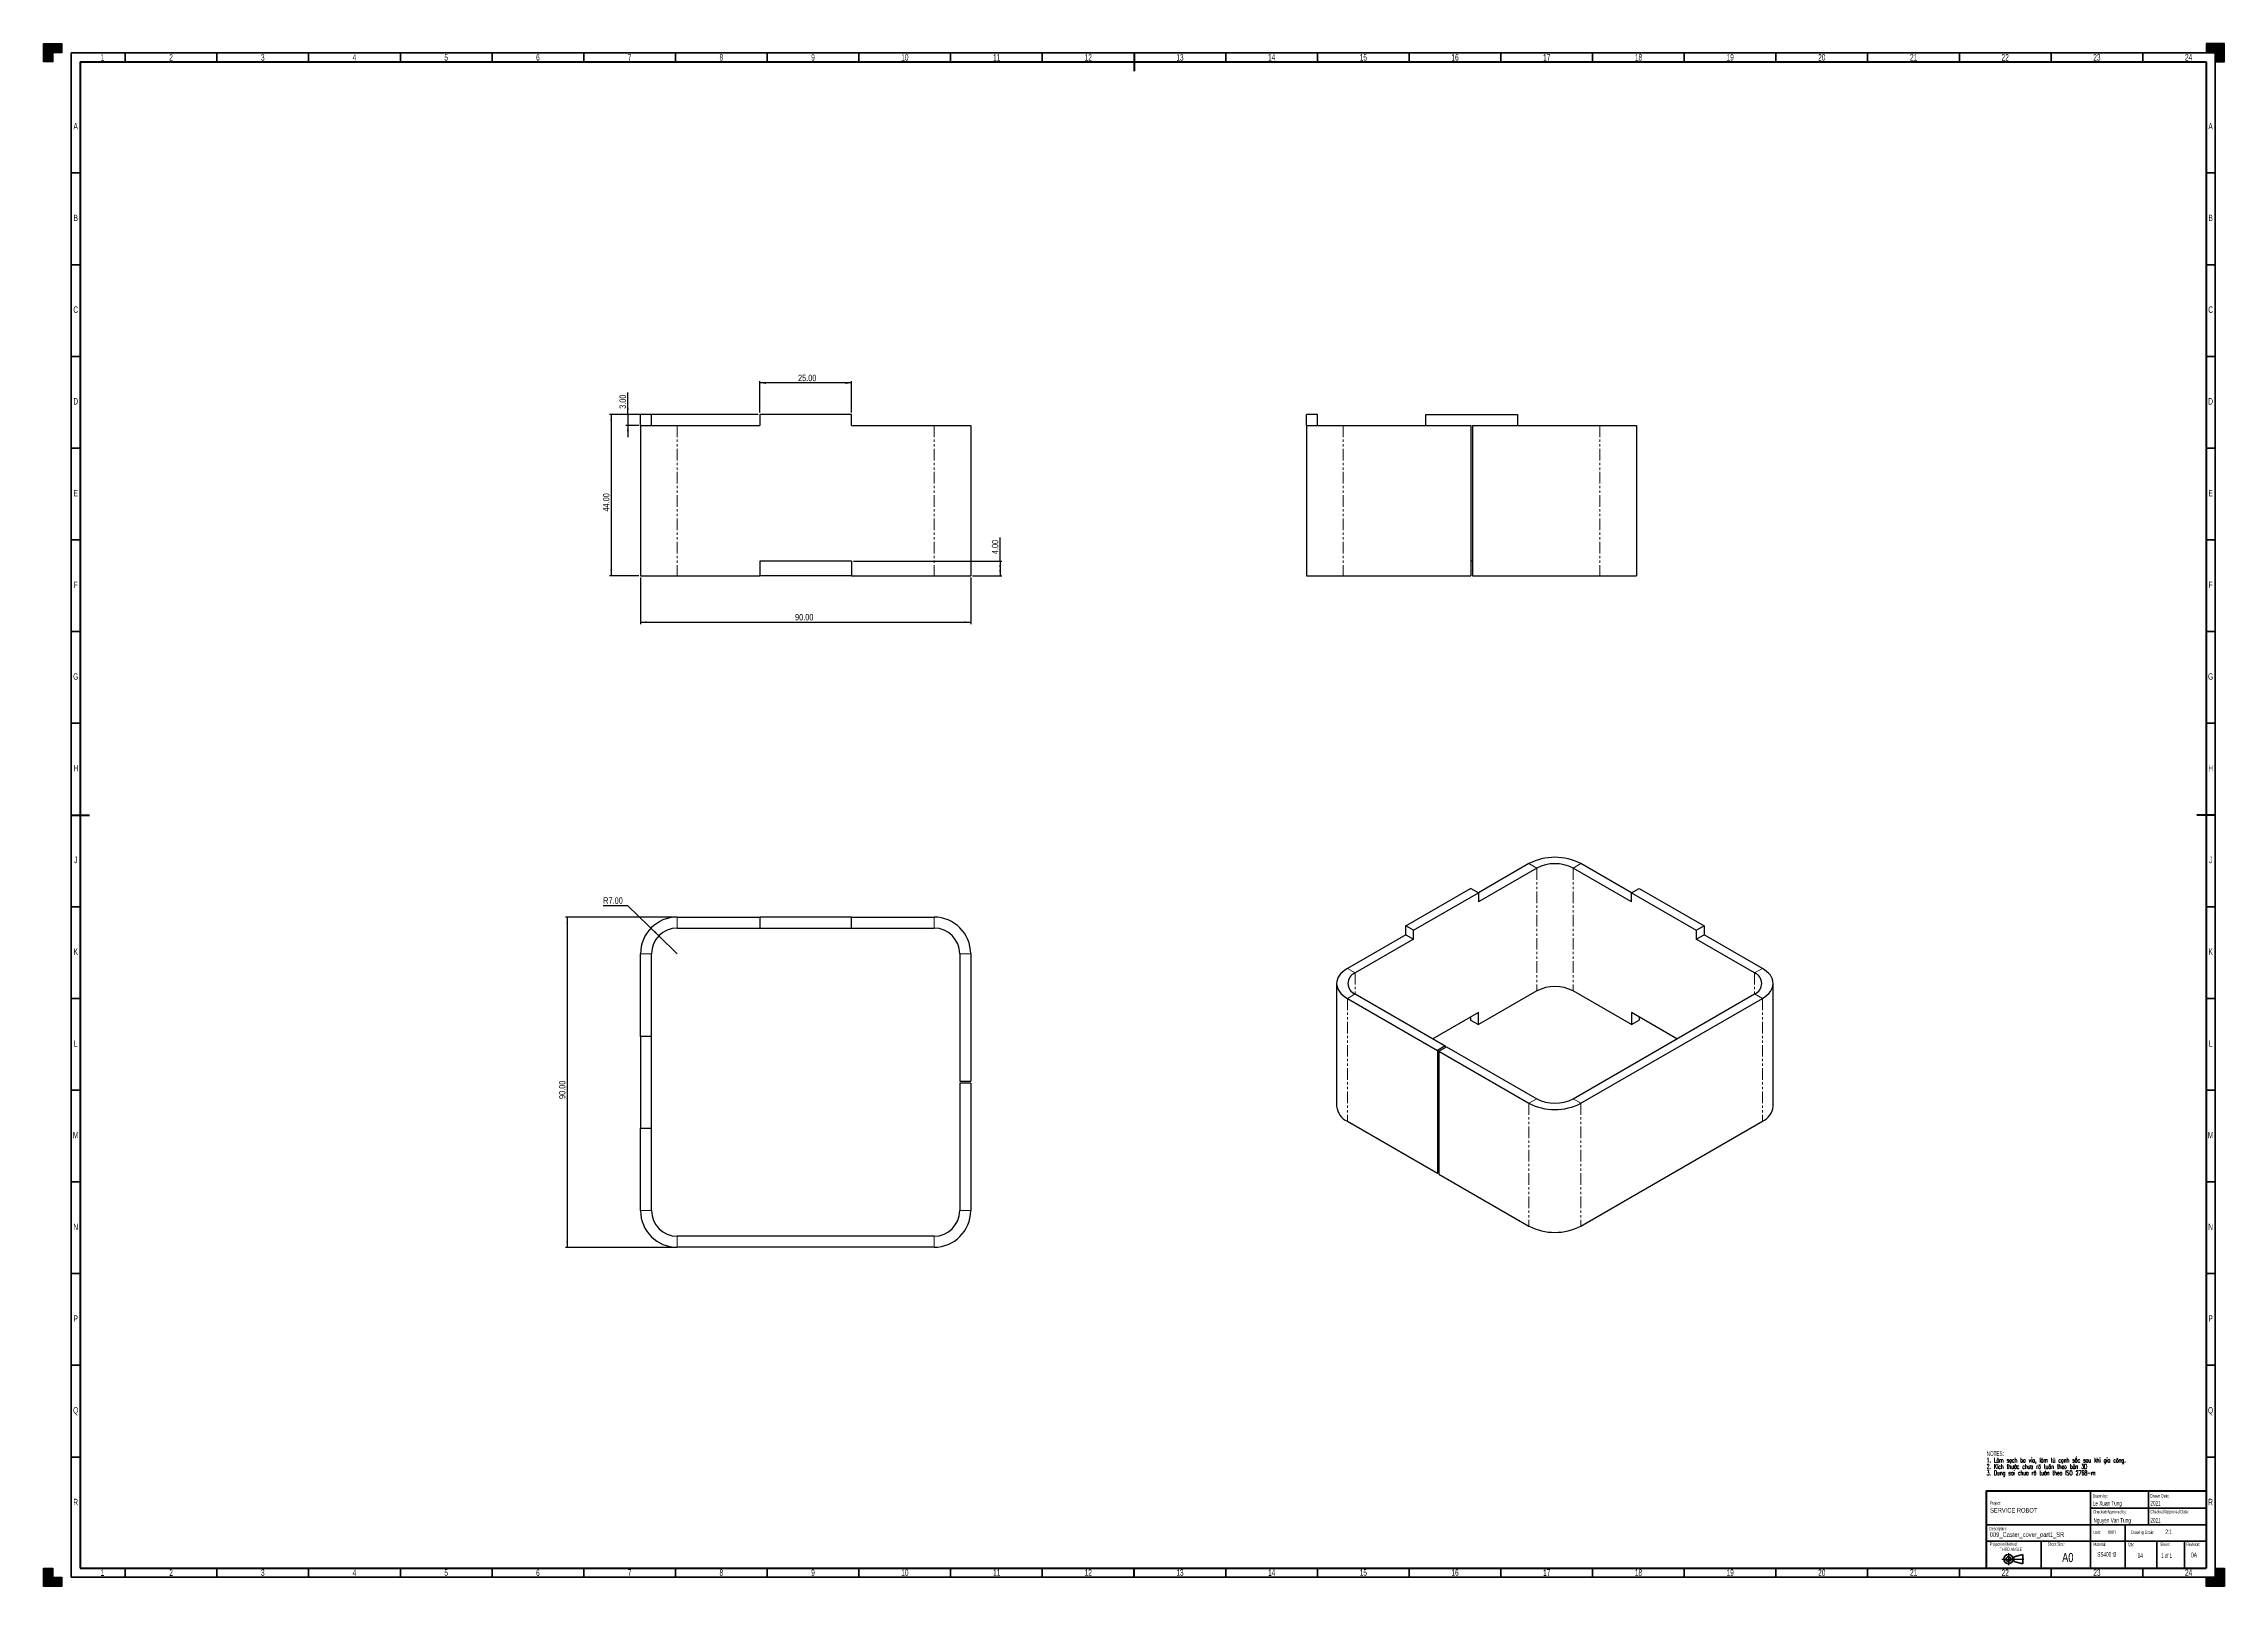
# Model space of a CAD drawing. Header units: millimetres. Extents: x 0 to 1189, y 0 to 841.
import ezdxf

# ---------------------------------------------------------------- set-up
doc = ezdxf.new("R2010")
doc.units = ezdxf.units.MM
doc.linetypes.add('PHANTOM', pattern=[12.7, 6.35, -1.27, 1.27, -1.27, 1.27, -1.27])
doc.layers.add('BORDER', color=7, linetype='Continuous')
doc.layers.add('TRIM', color=7, linetype='Continuous')
doc.styles.add('SLDTEXTSTYLE0', font='TXT', dxfattribs={"width": 0.605})
doc.styles.add('SLDTEXTSTYLE1', font='TXT', dxfattribs={"width": 0.57})
doc.styles.add('SLDTEXTSTYLE2', font='TXT', dxfattribs={"width": 0.75})
doc.styles.add('SLDTEXTSTYLE3', font='TXT', dxfattribs={"width": 0.605, "bigfont": 'bigfont'})
doc.dimstyles.new('SLDDIMSTYLE0', dxfattribs={"dimtxt": 3.5, "dimasz": 3.302, "dimexe": 0, "dimexo": 0.0625, "dimgap": 0.875, "dimtad": 1, "dimlfac": 0.5, "dimrnd": 1e-09, "dimzin": 4, "dimdsep": 46, "dimtxsty": 'SLDTEXTSTYLE2', "dimsah": 1, "dimcen": 0.09, "dimadec": 0, "dimazin": 1, "dimtfac": 1, "dimtofl": 0, "dimtmove": 0, "dimatfit": 3, "dimfxl": 1, "dimfrac": 2, "dimtolj": 1, "dimtzin": 12, "dimarcsym": 0})
doc.dimstyles.new('SLDDIMSTYLE1', dxfattribs={"dimtxt": 3.5, "dimasz": 3.302, "dimexe": 0, "dimexo": 0.0625, "dimgap": 0.875, "dimtad": 1, "dimlfac": 0.5, "dimrnd": 1e-09, "dimzin": 4, "dimdsep": 46, "dimtxsty": 'SLDTEXTSTYLE2', "dimsah": 1, "dimcen": 0.09, "dimadec": 0, "dimazin": 1, "dimtfac": 1, "dimtmove": 0, "dimatfit": 0, "dimfxl": 1, "dimfrac": 2, "dimtolj": 1, "dimtzin": 12, "dimarcsym": 0})
doc.dimstyles.new('SLDDIMSTYLE2', dxfattribs={"dimtxt": 3.5, "dimasz": 3.302, "dimexe": 0, "dimexo": 0.0625, "dimgap": 0.875, "dimtad": 0, "dimtih": 1, "dimtoh": 1, "dimlfac": 0.5, "dimrnd": 1e-09, "dimzin": 4, "dimdsep": 46, "dimtxsty": 'SLDTEXTSTYLE2', "dimsah": 1, "dimcen": 0, "dimadec": 0, "dimazin": 1, "dimtfac": 1, "dimtofl": 0, "dimtmove": 0, "dimatfit": 3, "dimfxl": 1, "dimfrac": 2, "dimtolj": 1, "dimtzin": 12, "dimarcsym": 0})

# ---------------------------------------------------------------- blocks, each defined once
blk = doc.blocks.new('SW_NOTE_0')
at = {"layer": 'BORDER', "color": 0, "char_height": 1.8, "attachment_point": 1, "style": 'SLDTEXTSTYLE0'}
for s, insert in [('Projection Method:', (0, 2.3)), ('THIRD ANGLE', (5.4, -0.5))]:
    blk.add_mtext(s, dxfattribs=dict(at, insert=insert))
blk = doc.blocks.new('SW_NOTE_1')
at = {"layer": 'BORDER', "color": 0, "char_height": 2.5, "attachment_point": 1}
for s, insert, style in [('NOTES:', (0, 3.2), 'SLDTEXTSTYLE0'), ('1. Làm sạch ba via, làm tù cạnh sắc sau khi gia công.', (0, -0.3), 'SLDTEXTSTYLE3'), ('2. Kích thước chưa rõ tuân theo bản 3D', (0, -3.8), 'SLDTEXTSTYLE3'), ('3. Dung sai chưa rõ tuân theo ISO 2768-m', (0, -7.3), 'SLDTEXTSTYLE3')]:
    blk.add_mtext(s, dxfattribs=dict(at, insert=insert, style=style))
blk = doc.blocks.new('_D')
at = {"layer": 'BORDER'}
for p, q in [((389.5, 638.9), (308.5, 638.9)), ((309.5, 638.9), (309.5, 550.9)), ((324.5, 550.9), (308.5, 550.9))]:
    blk.add_line(p, q, dxfattribs=at)
for points in [[(309.5, 638.9), (309, 635.6), (310, 635.6)], [(309.5, 550.9), (310, 554.2), (309, 554.2)]]:
    blk.add_solid(points, dxfattribs=at)
at = {"layer": 'BORDER', "insert": (305, 585.9), "char_height": 3.5, "attachment_point": 1, "rotation": 90, "style": 'SLDTEXTSTYLE2'}
blk.add_mtext('44.00', dxfattribs=at)
blk = doc.blocks.new('_D_1')
at = {"layer": 'BORDER'}
for p, q in [((325.5, 549.9), (325.5, 524.6)), ((505.5, 549.9), (505.5, 524.6)), ((325.5, 525.6), (505.5, 525.6))]:
    blk.add_line(p, q, dxfattribs=at)
for points in [[(325.5, 525.6), (328.8, 525.1), (328.8, 526.1)], [(505.5, 525.6), (502.2, 526.1), (502.2, 525.1)]]:
    blk.add_solid(points, dxfattribs=at)
at = {"layer": 'BORDER', "insert": (409.7, 530.1), "char_height": 3.5, "attachment_point": 1, "style": 'SLDTEXTSTYLE2'}
blk.add_mtext('90.00', dxfattribs=at)
blk = doc.blocks.new('_D_2')
at = {"layer": 'BORDER'}
for p, q in [((390.5, 639.9), (390.5, 657)), ((440.5, 656), (390.5, 656)), ((440.5, 639.9), (440.5, 657))]:
    blk.add_line(p, q, dxfattribs=at)
for points in [[(390.5, 656), (393.8, 655.5), (393.8, 656.5)], [(440.5, 656), (437.2, 656.5), (437.2, 655.5)]]:
    blk.add_solid(points, dxfattribs=at)
at = {"layer": 'BORDER', "insert": (411.3, 660.5), "char_height": 3.5, "attachment_point": 1, "style": 'SLDTEXTSTYLE2'}
blk.add_mtext('25.00', dxfattribs=at)
blk = doc.blocks.new('_D_3')
at = {"layer": 'BORDER'}
for p, q in [((318.5, 638.9), (318.5, 650.9)), ((389.5, 638.9), (317.5, 638.9)), ((324.5, 632.9), (317.5, 632.9)), ((318.5, 638.9), (318.5, 632.9)), ((318.5, 632.9), (318.5, 626.5))]:
    blk.add_line(p, q, dxfattribs=at)
for points in [[(318.5, 638.9), (319, 642.2), (318, 642.2)], [(318.5, 632.9), (318, 629.6), (319, 629.6)]]:
    blk.add_solid(points, dxfattribs=at)
at = {"layer": 'BORDER', "insert": (314, 641.9), "char_height": 3.5, "attachment_point": 1, "rotation": 90, "style": 'SLDTEXTSTYLE2'}
blk.add_mtext('3.00', dxfattribs=at)
blk = doc.blocks.new('_D_4')
at = {"layer": 'BORDER'}
for p, q in [((521.5, 558.9), (521.5, 571.8)), ((441.5, 558.9), (522.5, 558.9)), ((521.5, 558.9), (521.5, 550.9)), ((506.5, 550.9), (522.5, 550.9))]:
    blk.add_line(p, q, dxfattribs=at)
for points in [[(521.5, 558.9), (521, 555.6), (522, 555.6)], [(521.5, 550.9), (522, 554.2), (521, 554.2)]]:
    blk.add_solid(points, dxfattribs=at)
at = {"layer": 'BORDER', "insert": (517, 562.7), "char_height": 3.5, "attachment_point": 1, "rotation": 90, "style": 'SLDTEXTSTYLE2'}
blk.add_mtext('4.00', dxfattribs=at)
blk = doc.blocks.new('_D_5')
at = {"layer": 'BORDER'}
for p, q in [((344.5, 364.8), (284.5, 364.8)), ((285.5, 364.8), (285.5, 184.8)), ((344.5, 184.8), (284.5, 184.8))]:
    blk.add_line(p, q, dxfattribs=at)
for points in [[(285.5, 364.8), (285, 361.5), (286, 361.5)], [(285.5, 184.8), (286, 188.1), (285, 188.1)]]:
    blk.add_solid(points, dxfattribs=at)
at = {"layer": 'BORDER', "insert": (281, 265.7), "char_height": 3.5, "attachment_point": 1, "rotation": 90, "style": 'SLDTEXTSTYLE2'}
blk.add_mtext('90.00', dxfattribs=at)
blk = doc.blocks.new('_D_6')
at = {"layer": 'BORDER'}
for p, q in [((318.6, 371), (305.1, 371)), ((335.4, 354.6), (318.6, 371)), ((345.5, 344.8), (335.4, 354.6))]:
    blk.add_line(p, q, dxfattribs=at)
blk.add_solid([(335.4, 354.6), (333.4, 357.3), (332.7, 356.6)], dxfattribs=at)
at = {"layer": 'BORDER', "insert": (305.1, 375.6), "char_height": 3.5, "attachment_point": 1, "style": 'SLDTEXTSTYLE2'}
blk.add_mtext('R7.00', dxfattribs=at)

msp = doc.modelspace()

# ---------------------------------------------------------------- hatches: boundary and pattern name
at = {"layer": 'TRIM'}
for points in [[(0, 831), (5, 831), (5, 836), (10, 836), (10, 841), (0, 841)], [(1184, 836), (1184, 831), (1189, 831), (1189, 841), (1179, 841), (1179, 836)], [(10, 0), (10, 5), (5, 5), (5, 10), (0, 10), (0, 0)], [(1189, 10), (1184, 10), (1184, 5), (1179, 5), (1179, 0), (1189, 0)]]:
    msp.add_hatch(color=256, dxfattribs=at).paths.add_polyline_path(points, flags=0)

# ---------------------------------------------------------------- linework, layer by layer
at = {"color": 7, "linetype": 'Continuous', "lineweight": 25}
for p, q in [((331.465, 638.881), (325.465, 638.881)), ((325.465, 632.881), (325.465, 638.881)), ((325.465, 632.881), (325.465, 550.881)), ((325.465, 632.881), (345.465, 632.881)), ((331.465, 632.881), (331.465, 638.881)), ((345.465, 632.881), (390.465, 632.881)), ((440.465, 638.881), (390.465, 638.881)), ((390.465, 638.881), (390.465, 632.881)), ((440.465, 632.881), (440.465, 638.881)), ((440.465, 632.881), (485.465, 632.881)), ((485.465, 632.881), (505.465, 632.881)), ((505.465, 632.881), (505.465, 550.881)), ((694.562, 638.881), (688.562, 638.881)), ((688.562, 632.881), (688.562, 638.881)), ((688.562, 632.881), (688.562, 550.881)), ((688.562, 632.881), (708.562, 632.881)), ((694.562, 632.881), (694.562, 638.881)), ((708.562, 632.881), (778.062, 632.881)), ((753.562, 632.881), (753.562, 638.881)), ((753.562, 638.881), (803.562, 638.881)), ((778.062, 632.881), (778.062, 550.881)), ((779.062, 632.881), (779.062, 550.881)), ((779.062, 632.881), (848.562, 632.881)), ((803.562, 638.881), (803.562, 632.881)), ((848.562, 632.881), (868.562, 632.881)), ((868.562, 632.881), (868.562, 550.881)), ((440.465, 558.881), (390.465, 558.881)), ((390.465, 558.881), (390.465, 550.881)), ((440.465, 558.881), (440.465, 550.881)), ((779.062, 558.881), (778.062, 558.881)), ((325.465, 550.881), (345.465, 550.881)), ((345.465, 550.881), (390.465, 550.881)), ((440.465, 550.881), (390.465, 550.881)), ((440.465, 550.881), (485.465, 550.881)), ((485.465, 550.881), (505.465, 550.881)), ((688.562, 550.881), (708.562, 550.881)), ((708.562, 550.881), (778.062, 550.881)), ((779.062, 550.881), (848.562, 550.881)), ((848.562, 550.881), (868.562, 550.881)), ((809.832, 393.993), (782.255, 378.073)), ((865.693, 378.073), (838.116, 393.993)), ((742.657, 360.113), (778.012, 380.523)), ((782.255, 378.074), (778.012, 380.523)), ((814.074, 391.544), (782.255, 373.174)), ((865.693, 373.174), (833.873, 391.544)), ((865.693, 378.074), (869.936, 380.523)), ((869.936, 380.523), (905.291, 360.113)), ((746.899, 357.663), (782.255, 378.074)), ((782.255, 378.074), (782.255, 373.174)), ((865.693, 373.174), (865.693, 378.074)), ((865.693, 378.074), (901.048, 357.663)), ((345.465, 364.834), (390.465, 364.834)), ((345.465, 358.834), (390.465, 358.834)), ((390.465, 364.834), (390.465, 358.834)), ((440.465, 364.834), (390.465, 364.834)), ((390.465, 358.834), (440.465, 358.834)), ((440.465, 364.834), (485.465, 364.834)), ((440.465, 358.834), (440.465, 364.834)), ((440.465, 358.834), (485.465, 358.834)), ((746.899, 357.663), (742.657, 360.113)), ((742.657, 355.213), (742.657, 360.113)), ((746.899, 352.764), (746.899, 357.663)), ((901.048, 357.663), (905.291, 360.113)), ((901.048, 357.663), (901.048, 352.764)), ((905.291, 360.113), (905.291, 355.213)), ((325.465, 299.834), (325.465, 344.834)), ((331.465, 299.834), (331.465, 344.834)), ((499.465, 344.834), (499.465, 275.334)), ((505.465, 344.834), (505.465, 275.334)), ((742.657, 355.213), (710.837, 336.844)), ((746.899, 352.764), (715.079, 334.395)), ((742.657, 355.213), (746.899, 352.764)), ((901.048, 352.764), (905.291, 355.213)), ((932.868, 334.395), (901.048, 352.764)), ((937.111, 336.844), (905.291, 355.213)), ((704.979, 328.68), (704.979, 261.724)), ((715.079, 322.965), (764.223, 294.595)), ((814.074, 324.587), (782.255, 306.218)), ((865.693, 306.218), (833.873, 324.587)), ((833.873, 265.817), (932.868, 322.965)), ((942.969, 261.724), (942.969, 328.68)), ((710.837, 320.516), (759.981, 292.146)), ((782.255, 312.75), (757.514, 298.468)), ((778.012, 310.301), (778.012, 308.667)), ((782.255, 306.218), (782.255, 312.75)), ((838.116, 263.368), (937.111, 320.516)), ((890.433, 298.468), (865.693, 312.75)), ((865.693, 312.75), (865.693, 306.218)), ((869.936, 310.301), (869.936, 308.667)), ((331.465, 299.834), (325.465, 299.834)), ((325.465, 299.834), (325.465, 249.834)), ((331.465, 249.834), (331.465, 299.834)), ((778.012, 308.667), (782.255, 306.218)), ((865.693, 306.218), (869.936, 308.667)), ((764.223, 294.595), (759.981, 292.146)), ((759.981, 292.146), (759.981, 225.19)), ((760.688, 291.738), (764.93, 294.187)), ((760.688, 291.738), (809.832, 263.368)), ((760.688, 291.738), (760.688, 224.781)), ((764.223, 294.595), (764.223, 293.779)), ((764.93, 294.187), (814.074, 265.817)), ((499.465, 275.334), (505.465, 275.334)), ((505.465, 274.334), (499.465, 274.334)), ((499.465, 274.334), (499.465, 204.834)), ((505.465, 274.334), (505.465, 204.834)), ((325.465, 204.834), (325.465, 249.834)), ((325.465, 249.834), (331.465, 249.834)), ((331.465, 204.834), (331.465, 249.834)), ((710.837, 253.56), (759.981, 225.19)), ((838.116, 196.411), (937.111, 253.56)), ((760.688, 225.598), (759.981, 225.19)), ((760.688, 224.781), (809.832, 196.411)), ((485.465, 190.834), (345.465, 190.834)), ((485.465, 184.834), (345.465, 184.834))]:
    msp.add_line(p, q, dxfattribs=at)
at = {"color": 8, "linetype": 'PHANTOM', "lineweight": 18}
for p, q in [((345.465, 632.881), (345.465, 550.881)), ((485.465, 632.881), (485.465, 550.881)), ((708.562, 632.881), (708.562, 550.881)), ((848.562, 632.881), (848.562, 550.881)), ((814.074, 391.544), (809.832, 393.993)), ((838.116, 393.993), (833.873, 391.544)), ((814.074, 391.544), (814.074, 324.587)), ((833.873, 391.544), (833.873, 324.587)), ((345.465, 364.834), (345.465, 358.834)), ((485.465, 358.834), (485.465, 364.834)), ((331.465, 344.834), (325.465, 344.834)), ((505.465, 344.834), (499.465, 344.834)), ((710.837, 336.844), (715.079, 334.395)), ((715.079, 334.395), (715.079, 322.965)), ((932.868, 334.395), (937.111, 336.844)), ((932.868, 334.395), (932.868, 322.965)), ((715.079, 322.965), (710.837, 320.516)), ((937.111, 320.516), (932.868, 322.965)), ((710.837, 320.516), (710.837, 253.56)), ((937.111, 320.516), (937.111, 253.56)), ((809.832, 263.368), (814.074, 265.817)), ((809.832, 263.368), (809.832, 196.411)), ((833.873, 265.817), (838.116, 263.368)), ((838.116, 263.368), (838.116, 196.411)), ((325.465, 204.834), (331.465, 204.834)), ((499.465, 204.834), (505.465, 204.834)), ((345.465, 190.834), (345.465, 184.834)), ((485.465, 184.834), (485.465, 190.834))]:
    msp.add_line(p, q, dxfattribs=at)
at = {"color": 7, "linetype": 'Continuous', "lineweight": 25, "flags": 128}
for points in [[(710.837, 336.844), (709.519, 336.005), (708.349, 335.095), (707.34, 334.123), (706.501, 333.099), (705.84, 332.032), (705.363, 330.933), (705.075, 329.812), (704.979, 328.68), (705.075, 327.549), (705.363, 326.428), (705.84, 325.329), (706.501, 324.262), (707.34, 323.238), (708.349, 322.266), (709.519, 321.356), (710.837, 320.516)], [(937.111, 320.516), (938.429, 321.356), (939.598, 322.266), (940.607, 323.238), (941.446, 324.262), (942.108, 325.329), (942.584, 326.428), (942.872, 327.549), (942.969, 328.68), (942.872, 329.812), (942.584, 330.933), (942.108, 332.032), (941.446, 333.099), (940.607, 334.123), (939.598, 335.095), (938.429, 336.005), (937.111, 336.844)]]:
    msp.add_lwpolyline(points, dxfattribs=at)
at = {"color": 7, "linetype": 'Continuous', "lineweight": 25}
for centre, radius, start, end in [((823.974, 366.699), 30.74, 62.609672, 117.390328), ((823.974, 372.507), 21.457, 62.524312, 117.475688), ((345.465, 344.834), 20, 90, 180), ((345.465, 344.834), 14, 90, 180), ((485.465, 344.834), 20, 0, 90), ((485.465, 344.834), 14, 0, 90), ((717.288, 328.68), 6.127, 111.134123, 248.865877), ((930.659, 328.68), 6.127, 291.134123, 68.865877), ((823.974, 305.551), 21.457, 62.524312, 117.475688), ((714.988, 262.722), 10.059, 185.694799, 245.625342), ((823.974, 290.662), 30.74, 242.609672, 297.390328), ((823.974, 284.853), 21.457, 242.524312, 297.475688), ((932.96, 262.722), 10.059, 294.374658, 354.305201), ((345.465, 204.834), 20, 180, 270), ((345.465, 204.834), 14, 180, 270), ((485.465, 204.834), 20, 270, 0), ((485.465, 204.834), 14, 270, 0), ((823.974, 223.705), 30.74, 242.609672, 297.390328)]:
    msp.add_arc(centre, radius, start, end, dxfattribs=at)
at = {"layer": 'BORDER', "lineweight": 35}
for p, q in [((15, 836), (1184, 836)), ((15, 836), (15, 5)), ((44.5, 836), (44.5, 831)), ((94.5, 836), (94.5, 831)), ((144.5, 836), (144.5, 831)), ((194.5, 836), (194.5, 831)), ((244.5, 836), (244.5, 831)), ((294.5, 836), (294.5, 831)), ((344.5, 836), (344.5, 831)), ((394.5, 836), (394.5, 831)), ((444.5, 836), (444.5, 831)), ((494.5, 836), (494.5, 831)), ((544.5, 836), (544.5, 831)), ((644.5, 836), (644.5, 831)), ((694.5, 836), (694.5, 831)), ((744.5, 836), (744.5, 831)), ((794.5, 836), (794.5, 831)), ((844.5, 836), (844.5, 831)), ((894.5, 836), (894.5, 831)), ((944.5, 836), (944.5, 831)), ((994.5, 836), (994.5, 831)), ((1044.5, 836), (1044.5, 831)), ((1094.5, 836), (1094.5, 831)), ((1144.5, 836), (1144.5, 831)), ((1184, 836), (1184, 5)), ((15, 770.5), (20, 770.5)), ((1179, 770.5), (1184, 770.5)), ((15, 720.5), (20, 720.5)), ((1179, 720.5), (1184, 720.5)), ((15, 670.5), (20, 670.5)), ((1179, 670.5), (1184, 670.5)), ((15, 620.5), (20, 620.5)), ((1179, 620.5), (1184, 620.5)), ((15, 570.5), (20, 570.5)), ((1179, 570.5), (1184, 570.5)), ((15, 520.5), (20, 520.5)), ((1179, 520.5), (1184, 520.5)), ((15, 470.5), (20, 470.5)), ((1179, 470.5), (1184, 470.5)), ((15, 370.5), (20, 370.5)), ((1179, 370.5), (1184, 370.5)), ((15, 320.5), (20, 320.5)), ((1179, 320.5), (1184, 320.5)), ((15, 270.5), (20, 270.5)), ((1179, 270.5), (1184, 270.5)), ((15, 220.5), (20, 220.5)), ((1179, 220.5), (1184, 220.5)), ((15, 170.5), (20, 170.5)), ((1179, 170.5), (1184, 170.5)), ((15, 120.5), (20, 120.5)), ((1179, 120.5), (1184, 120.5)), ((15, 70.5), (20, 70.5)), ((1179, 70.5), (1184, 70.5)), ((1116.054, 52), (1116.054, 10)), ((1147.57, 52), (1147.57, 33.57)), ((1179, 42.57), (1116.054, 42.57)), ((1089.036, 24.57), (1059, 24.57)), ((1116.054, 33.57), (1059.036, 33.57)), ((1116.054, 24.57), (1089.036, 24.57)), ((1089.036, 24.57), (1089.036, 10)), ((1179.086, 33.57), (1116.054, 33.57)), ((15, 5), (1184, 5)), ((44.5, 10), (44.5, 5)), ((94.5, 10), (94.5, 5)), ((144.5, 10), (144.5, 5)), ((194.5, 10), (194.5, 5)), ((244.5, 10), (244.5, 5)), ((294.5, 10), (294.5, 5)), ((344.5, 10), (344.5, 5)), ((394.5, 10), (394.5, 5)), ((444.5, 10), (444.5, 5)), ((494.5, 10), (494.5, 5)), ((544.5, 10), (544.5, 5)), ((644.5, 10), (644.5, 5)), ((694.5, 10), (694.5, 5)), ((744.5, 10), (744.5, 5)), ((794.5, 10), (794.5, 5)), ((844.5, 10), (844.5, 5)), ((894.5, 10), (894.5, 5)), ((944.5, 10), (944.5, 5)), ((994.5, 10), (994.5, 5)), ((1044.5, 10), (1044.5, 5)), ((1094.538, 10), (1094.475, 5)), ((1144.5, 10), (1144.5, 5))]:
    msp.add_line(p, q, dxfattribs=at)
at = {"layer": 'BORDER', "lineweight": 50}
for p, q in [((594.5, 836), (594.5, 826)), ((20, 831), (1179, 831)), ((1179, 831), (1179, 10)), ((15, 420.5), (25, 420.5)), ((1184, 420.5), (1174, 420.5)), ((594.5, 5), (594.5, 10))]:
    msp.add_line(p, q, dxfattribs=at)
at = {"layer": 'BORDER', "lineweight": 70}
for p, q in [((20, 831), (20, 10)), ((1059.036, 52), (1179.036, 52)), ((20, 10), (1179, 10))]:
    msp.add_line(p, q, dxfattribs=at)
at = {"layer": 'BORDER', "linetype": 'Continuous', "lineweight": 70}
msp.add_line((1059.036, 52), (1059.036, 10), dxfattribs=at)
at = {"layer": 'BORDER', "linetype": 'Continuous', "lineweight": 35}
for p, q in [((1179, 24.57), (1116.054, 24.57)), ((1134.981, 10), (1134.981, 33.57)), ((1152.2, 10), (1152.2, 24.57)), ((1167.2, 10), (1167.2, 24.57)), ((1079.156, 17.366), (1074.156, 16.116)), ((1074.156, 16.116), (1074.156, 13.616)), ((1074.156, 13.616), (1079.156, 12.366)), ((1079.156, 12.366), (1079.156, 17.366))]:
    msp.add_line(p, q, dxfattribs=at)
at = {"layer": 'BORDER'}
for p, q in [((1067.715, 14.866), (1079.728, 14.866)), ((1071.256, 18.043), (1071.256, 11.589))]:
    msp.add_line(p, q, dxfattribs=at)
at = {"layer": 'BORDER', "linetype": 'Continuous', "lineweight": 35}
for radius in [2.5, 1.25]:
    msp.add_circle((1071.256, 14.866), radius, dxfattribs=at)
at = {"layer": 'TRIM'}
for p, q in [((0, 841), (10, 841)), ((0, 831), (0, 841)), ((10, 836), (5, 836)), ((5, 836), (5, 831)), ((10, 841), (10, 836)), ((1179, 841), (1179, 836)), ((1189, 841), (1179, 841)), ((1179, 836), (1184, 836)), ((1184, 836), (1184, 831)), ((1189, 831), (1189, 841)), ((5, 831), (0, 831)), ((1184, 831), (1189, 831)), ((0, 0), (0, 10)), ((0, 10), (5, 10)), ((10, 0), (0, 0)), ((5, 10), (5, 5)), ((5, 5), (10, 5)), ((10, 5), (10, 0)), ((1179, 0), (1179, 5)), ((1179, 5), (1184, 5)), ((1189, 0), (1179, 0)), ((1184, 5), (1184, 10)), ((1184, 10), (1189, 10)), ((1189, 10), (1189, 0))]:
    msp.add_line(p, q, dxfattribs=at)

# ---------------------------------------------------------------- block references
at = {"layer": 'BORDER'}
for name, p in [('SW_NOTE_1', (1059.39, 70.381)), ('SW_NOTE_0', (1061.071, 21.626))]:
    msp.add_blockref(name, p, dxfattribs=at)

# ---------------------------------------------------------------- texts
at = {"layer": 'BORDER', "color": 7, "char_height": 3.5, "attachment_point": 2, "style": 'SLDTEXTSTYLE0'}
for s, insert in [('1', (32.063, 835.239)), ('2', (69.5, 835.239)), ('3', (119.502, 835.236)), ('4', (169.494, 835.236)), ('5', (219.5, 835.236)), ('6', (269.501, 835.236)), ('7', (319.504, 835.236)), ('8', (369.501, 835.236)), ('9', (419.501, 835.236)), ('10', (469.566, 835.236)), ('11', (519.627, 835.236)), ('12', (569.563, 835.236)), ('13', (619.566, 835.236)), ('14', (669.557, 835.274)), ('15', (719.564, 835.274)), ('16', (769.564, 835.274)), ('17', (819.567, 835.274)), ('18', (869.564, 835.274)), ('19', (919.565, 835.274)), ('20', (969.502, 835.274)), ('21', (1019.563, 835.274)), ('22', (1069.5, 835.274)), ('23', (1119.502, 835.274)), ('24', (1169.494, 835.274)), ('A', (17.481, 797.739)), ('A', (1181.481, 797.739)), ('B', (17.52, 747.739)), ('B', (1181.52, 747.739)), ('C', (17.487, 697.739)), ('C', (1181.487, 697.739)), ('D', (17.499, 647.739)), ('D', (1181.499, 647.739)), ('E', (17.522, 597.739)), ('E', (1181.522, 597.739)), ('F', (17.492, 547.739)), ('F', (1181.492, 547.739)), ('G', (17.471, 497.739)), ('G', (1181.471, 497.739)), ('H', (17.509, 447.739)), ('H', (1181.509, 447.739)), ('J', (17.531, 397.739)), ('J', (1181.531, 397.739)), ('K', (17.505, 347.739)), ('K', (1181.505, 347.739)), ('L', (17.508, 297.739)), ('L', (1181.508, 297.739)), ('M', (17.456, 247.739)), ('M', (1181.456, 247.739)), ('N', (17.507, 197.739)), ('N', (1181.507, 197.739)), ('P', (17.518, 147.739)), ('P', (1181.518, 147.739)), ('Q', (17.46, 97.739)), ('Q', (1181.46, 97.739)), ('R', (17.488, 47.739)), ('R', (1181.488, 47.739)), ('1', (32.063, 9.239)), ('2', (69.5, 9.239)), ('3', (119.502, 9.267)), ('4', (169.494, 9.221)), ('5', (219.5, 9.271)), ('6', (269.501, 9.221)), ('7', (319.504, 9.271)), ('8', (369.501, 9.271)), ('9', (419.501, 9.221)), ('10', (469.566, 9.221)), ('11', (519.627, 9.271)), ('12', (569.563, 9.275)), ('13', (619.566, 9.292)), ('14', (669.557, 9.236)), ('15', (719.564, 9.292)), ('16', (769.564, 9.291)), ('17', (819.567, 9.232)), ('18', (869.564, 9.257)), ('19', (919.565, 9.257)), ('20', (969.502, 9.257)), ('21', (1019.563, 9.257)), ('22', (1069.5, 9.231)), ('23', (1119.502, 9.231)), ('24', (1169.494, 9.231))]:
    msp.add_mtext(s, dxfattribs=dict(at, insert=insert))
at = {"layer": 'BORDER'}
for s, insert, char_height, attachment_point, style in [('Drawn by:', (1117.254, 50.222), 1.8, 1, 'SLDTEXTSTYLE0'), ('Drawn Date:', (1148.649, 50.285), 1.85208, 1, 'SLDTEXTSTYLE0'), ('Project:', (1061.006, 46.327), 1.8, 1, 'SLDTEXTSTYLE0'), ('SERVICE ROBOT', (1061.234, 42.727), 2.5, 1, 'SLDTEXTSTYLE2'), ('Le Xuan Tung', (1117.254, 46.561), 2.5, 1, 'SLDTEXTSTYLE0'), ('Checked/Approved by:', (1117.442, 41.578), 1.8, 1, 'SLDTEXTSTYLE0'), ('Nguyen Van Tung', (1117.63, 37.248), 2.5, 1, 'SLDTEXTSTYLE0'), ('Checked/Approved Date:', (1148.649, 41.64), 1.85208, 1, 'SLDTEXTSTYLE0'), ('2021', (1148.649, 46.561), 2.5, 1, 'SLDTEXTSTYLE0'), ('2021', (1148.649, 37.248), 2.5, 1, 'SLDTEXTSTYLE0'), ('Description:', (1060.904, 32.384), 1.8, 1, 'SLDTEXTSTYLE0'), ('009_Caster_cover_part1_SR', (1061.083, 29.503), 2.5, 1, 'SLDTEXTSTYLE2'), ('Sheet Size:', (1097.264, 23.987), 1.8, 2, 'SLDTEXTSTYLE0'), ('Material:', (1117.613, 23.844), 1.8, 1, 'SLDTEXTSTYLE0'), ('Unit:', (1117.646, 30.373), 1.8521, 1, 'SLDTEXTSTYLE0'), ('mm', (1125.567, 31.004), 2.5, 1, 'SLDTEXTSTYLE0'), ('Qty:', (1136.484, 23.844), 1.8, 1, 'SLDTEXTSTYLE0'), ('Drawing Scale:', (1138.172, 30.373), 1.85208, 1, 'SLDTEXTSTYLE0'), ('Sheet:', (1153.947, 23.844), 1.8, 1, 'SLDTEXTSTYLE0'), ('2:1', (1156.776, 31.004), 2.5, 1, 'SLDTEXTSTYLE0'), ('Revision:', (1168.356, 23.844), 1.8, 1, 'SLDTEXTSTYLE0'), ('A0', (1103.619, 18.24), 5, 2, 'SLDTEXTSTYLE2'), ('SS400 t3', (1119.705, 18.697), 2.5, 1, 'SLDTEXTSTYLE0'), ('04', (1141.727, 18.033), 2.5, 1, 'SLDTEXTSTYLE0'), ('1 of 1', (1154.537, 18.033), 2.5, 1, 'SLDTEXTSTYLE1'), ('0A', (1170.811, 18.449), 2.6458, 1, 'SLDTEXTSTYLE0')]:
    msp.add_mtext(s, dxfattribs=dict(at, insert=insert, char_height=char_height, attachment_point=attachment_point, style=style))

# ---------------------------------------------------------------- dimensions: what is measured, and where the dimension line sits
for base, p1, p2, picture, middle in [((390.465, 656.035), (440.465, 638.881), (390.465, 638.881), '_D_2', (417.119, 656.035)), ((505.465, 525.57), (325.465, 550.881), (505.465, 550.881), '_D_1', (415.473, 525.57))]:
    dim = msp.add_linear_dim(base=base, p1=p1, p2=p2, dimstyle='SLDDIMSTYLE0', dxfattribs=at)
    dim.commit()
    dim.dimension.update_dxf_attribs({"geometry": picture, "text_midpoint": middle, "dimtype": 160})
for base, p1, p2, dimstyle, picture, middle in [((318.481, 632.881), (390.465, 638.881), (325.465, 632.881), 'SLDDIMSTYLE1', '_D_3', (318.481, 646.38)), ((309.465, 550.881), (390.465, 638.881), (325.465, 550.881), 'SLDDIMSTYLE0', '_D', (309.465, 591.714)), ((521.465, 550.881), (440.465, 558.881), (505.465, 550.881), 'SLDDIMSTYLE0', '_D_4', (521.465, 567.234)), ((285.465, 184.834), (345.465, 364.834), (345.465, 184.834), 'SLDDIMSTYLE0', '_D_5', (285.465, 271.47))]:
    dim = msp.add_linear_dim(base=base, p1=p1, p2=p2, angle=90, dimstyle=dimstyle, dxfattribs=at)
    dim.commit()
    dim.dimension.update_dxf_attribs({"geometry": picture, "text_midpoint": middle, "dimtype": 160})
dim = msp.add_radius_dim(center=(345.465, 344.834), mpoint=(335.449, 354.615), dimstyle='SLDDIMSTYLE2', dxfattribs=at)
dim.commit()
dim.dimension.update_dxf_attribs({"geometry": '_D_6', "text_midpoint": (311.089, 373.826), "dimtype": 164})

doc.saveas('drawing.dxf')
